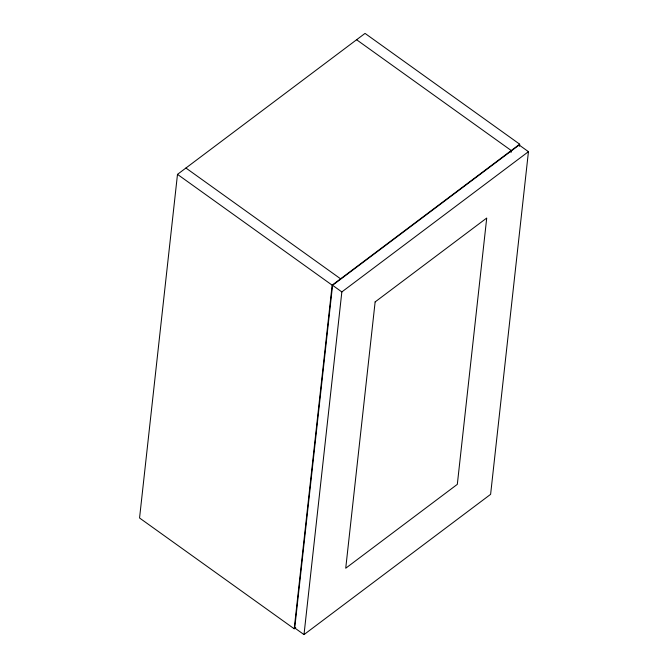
<?xml version="1.0" encoding="UTF-8"?>
<svg xmlns="http://www.w3.org/2000/svg" width="668" height="668" viewBox="0 0 668 668"><rect width="100%" height="100%" fill="white"/><g stroke="black" fill="none" stroke-linecap="round" stroke-linejoin="round"><path stroke-width="1" d="M519.462 146.259L519.687 144.188L365.037 33.4L177.488 174.365L139.554 517.992L294.212 628.78L295.74 627.628M294.212 628.78L332.146 285.161L519.687 144.188M332.564 285.286L294.73 627.953L304.007 634.6L490.613 494.337L528.446 151.669L519.17 145.023L332.564 285.286L341.841 291.933L304.007 634.6M511.037 152.446L511.245 150.534L356.595 39.746M341.841 291.933L528.446 151.669M185.929 168.027L340.588 278.815M177.488 174.365L332.146 285.161M375.132 301.919L345.732 568.226L457.321 484.35L486.721 218.044L375.132 301.919"/></g></svg>
